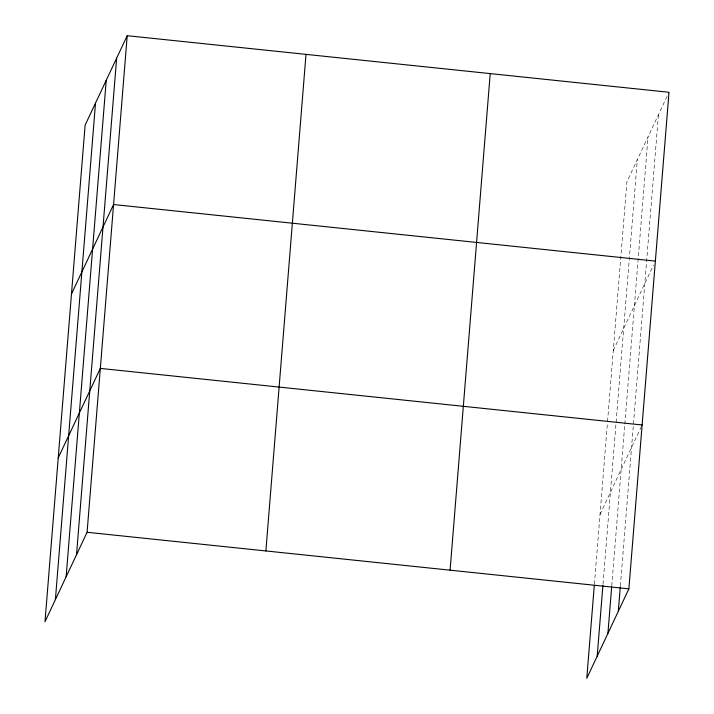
<?xml version="1.0" encoding="UTF-8"?>
<svg xmlns="http://www.w3.org/2000/svg" width="714" height="714" viewBox="0 0 714 714"><rect width="100%" height="100%" fill="white"/><g stroke="black" fill="none" stroke-linecap="round" stroke-linejoin="round"><path stroke-width="0.54" stroke-dasharray="3.57 2.68" d="M594.396 584.186L607.453 422.527M607.543 421.421L626.919 181.722L668.545 93.248M603.009 584.222L637.316 159.615M611.764 585.792L624.732 425.249M624.821 424.143L648.044 136.829M620.377 585.828L658.442 114.722M613.272 350.565L653.524 265.01M600.028 514.428L641.663 425.955"/><path stroke-width="1.07" d="M55.397 599.617L95.524 103.039M66.116 576.832L106.243 80.254M76.523 554.724L116.65 58.146M127.217 35.7L85.118 125.155L44.991 621.724L87.081 532.278L127.217 35.7L669.009 92.276L628.882 588.845L586.783 678.3L594.307 585.293M265.876 550.94L306.003 54.371M450.088 570.183L490.215 73.604M597.19 656.184L602.919 585.328M607.909 633.407L611.666 586.899M618.315 611.291L620.288 586.935M71.48 293.989L113.571 204.534L655.363 261.11M58.236 457.861L100.326 368.406L642.118 424.982M87.081 532.278L628.882 588.845"/></g></svg>
